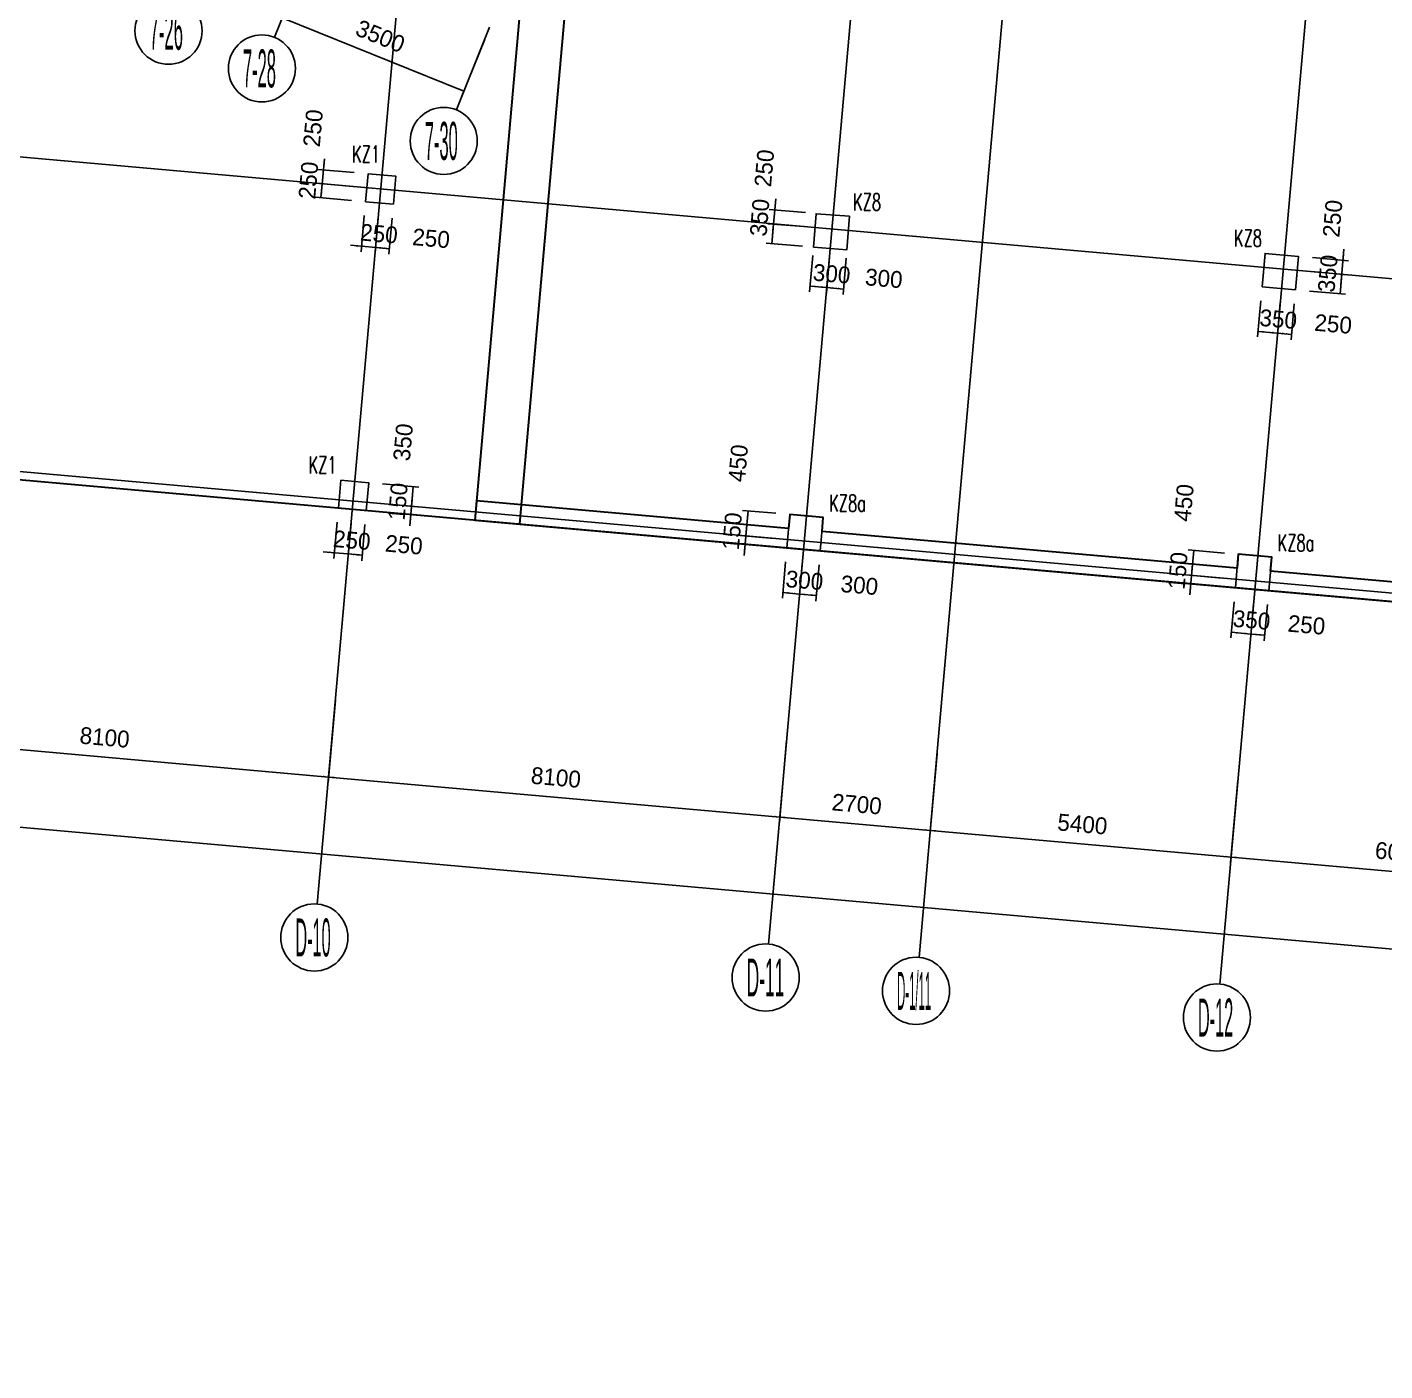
# Model space of a CAD drawing. Extents: x 19107 to 699106, y -67310 to 245688.
# Drawn here: x 550452 to 574726, y 36062 to 60082 of the extents above; entities that cross this region are included whole.
import ezdxf

# ---------------------------------------------------------------- set-up
doc = ezdxf.new("R2010")
doc.units = 0
doc.header["$LTSCALE"] = 100
doc.header["$MEASUREMENT"] = 0
for name, color, linetype in [('DIM', 3, 'Continuous'), ('DOTE', 253, 'Continuous'), ('h后浇带(新)', 1, 'Continuous'), ('L-AXIS', 3, 'Continuous')]:
    doc.layers.add(name, color=color, linetype=linetype)
doc.layers.add('Select Column Frame Position', color=7, linetype='Continuous', lineweight=0)
doc.styles.get("Standard").update_dxf_attribs({"font": 'standard'})
doc.styles.add('汉字', font='汉字')
doc.dimstyles.get("Standard").update_dxf_attribs({"dimtxt": 300, "dimasz": 100, "dimexe": 100, "dimexo": 250, "dimgap": 100, "dimtad": 0, "dimtoh": 1, "dimdec": 0, "dimdsep": 46, "dimcen": 0.09, "dimclrt": 7, "dimadec": 0, "dimazin": 0, "dimtfac": 1, "dimtdec": 4, "dimtofl": 0, "dimtmove": 0, "dimatfit": 3, "dimfxl": 1, "dimtolj": 1, "dimtzin": 0, "dimarcsym": 0})

# ---------------------------------------------------------------- blocks, each defined once
blk = doc.blocks.new('*D2075')
at = {"layer": 'L-AXIS', "color": 0, "linetype": 'ByBlock', "lineweight": -2}
for p, q in [((493507, 53583), (493255, 50741)), ((493264, 50840), (658764, 36162)), ((659008, 38905), (658755, 36062))]:
    blk.add_line(p, q, dxfattribs=at)
for points in [[(493264, 50840), (493365, 50848), (493362, 50815)], [(658764, 36162), (658663, 36154), (658666, 36188)]]:
    blk.add_solid(points, dxfattribs=at)
at = {"layer": 'L-AXIS', "color": 7, "linetype": 'Continuous', "lineweight": -2, "insert": (576045, 43850), "char_height": 300, "width": 1101.67, "attachment_point": 5, "rotation": 354.9316, "style": '汉字'}
blk.add_mtext('166150', dxfattribs=at)
blk = doc.blocks.new('*D5064')
at = {"layer": 'L-AXIS', "color": 0, "linetype": 'ByBlock', "lineweight": -2}
for p, q in [((566720, 47090), (566590, 45625)), ((572099, 46613), (571969, 45148)), ((566599, 45724), (571978, 45247))]:
    blk.add_line(p, q, dxfattribs=at)
for points in [[(566599, 45724), (566700, 45732), (566697, 45699)], [(571978, 45247), (571877, 45239), (571879, 45273)]]:
    blk.add_solid(points, dxfattribs=at)
at = {"layer": 'L-AXIS', "color": 7, "linetype": 'Continuous', "lineweight": -2, "insert": (569319, 45834), "char_height": 300, "width": 785, "attachment_point": 5, "rotation": 354.9316, "style": '汉字'}
blk.add_mtext('5400', dxfattribs=at)
blk = doc.blocks.new('_AXISO')
blk.add_circle((0, 0), 0.5)
blk = doc.blocks.new('*D3377')
at = {"layer": 'L-AXIS', "color": 0, "linetype": 'ByBlock', "lineweight": -2}
for p, q in [((547894, 48759), (547764, 47294)), ((555962, 48044), (555832, 46579)), ((547773, 47394), (555841, 46678))]:
    blk.add_line(p, q, dxfattribs=at)
for points in [[(547773, 47394), (547874, 47402), (547871, 47369)], [(555841, 46678), (555740, 46671), (555743, 46704)]]:
    blk.add_solid(points, dxfattribs=at)
at = {"layer": 'L-AXIS', "color": 7, "linetype": 'Continuous', "lineweight": -2, "insert": (551838, 47385), "char_height": 300, "width": 775, "attachment_point": 5, "rotation": 354.9316, "style": '汉字'}
blk.add_mtext('8100', dxfattribs=at)
blk = doc.blocks.new('*D421')
at = {"layer": 'L-AXIS', "color": 0, "linetype": 'ByBlock', "lineweight": -2}
for p, q in [((555962, 48044), (555832, 46579)), ((564030, 47328), (563900, 45863)), ((555841, 46678), (563909, 45963))]:
    blk.add_line(p, q, dxfattribs=at)
for points in [[(555841, 46678), (555942, 46686), (555939, 46653)], [(563909, 45963), (563808, 45955), (563811, 45988)]]:
    blk.add_solid(points, dxfattribs=at)
at = {"layer": 'L-AXIS', "color": 7, "linetype": 'Continuous', "lineweight": -2, "insert": (559906, 46669), "char_height": 300, "width": 775, "attachment_point": 5, "rotation": 354.9316, "style": '汉字'}
blk.add_mtext('8100', dxfattribs=at)
blk = doc.blocks.new('*D752')
at = {"layer": 'L-AXIS', "color": 0, "linetype": 'ByBlock', "lineweight": -2}
for p, q in [((564030, 47328), (563900, 45863)), ((566720, 47090), (566590, 45625)), ((563909, 45963), (566599, 45724))]:
    blk.add_line(p, q, dxfattribs=at)
for points in [[(563909, 45963), (564010, 45971), (564007, 45937)], [(566599, 45724), (566498, 45716), (566501, 45750)]]:
    blk.add_solid(points, dxfattribs=at)
at = {"layer": 'L-AXIS', "color": 7, "linetype": 'Continuous', "lineweight": -2, "insert": (565285, 46192), "char_height": 300, "width": 780, "attachment_point": 5, "rotation": 354.9316, "style": '汉字'}
blk.add_mtext('2700', dxfattribs=at)
blk = doc.blocks.new('*D1083')
at = {"layer": 'L-AXIS', "color": 0, "linetype": 'ByBlock', "lineweight": -2}
for p, q in [((555380, 61159), (554976, 60155)), ((555013, 60248), (558259, 58940)), ((558626, 59851), (558222, 58847))]:
    blk.add_line(p, q, dxfattribs=at)
for points in [[(555013, 60248), (555112, 60226), (555099, 60195)], [(558259, 58940), (558160, 58962), (558173, 58992)]]:
    blk.add_solid(points, dxfattribs=at)
at = {"layer": 'L-AXIS', "color": 7, "linetype": 'Continuous', "lineweight": -2, "insert": (556767, 59919), "char_height": 300, "width": 780, "attachment_point": 5, "rotation": 338.0454, "style": '汉字'}
blk.add_mtext('3500', dxfattribs=at)
blk = doc.blocks.new('*D1360')
at = {"layer": 'L-AXIS', "color": 0, "linetype": 'ByBlock', "lineweight": -2}
for p, q in [((572099, 46613), (571969, 45148)), ((578075, 46082), (577945, 44617)), ((571978, 45247), (577954, 44717))]:
    blk.add_line(p, q, dxfattribs=at)
for points in [[(571978, 45247), (572079, 45255), (572076, 45222)], [(577954, 44717), (577853, 44709), (577856, 44743)]]:
    blk.add_solid(points, dxfattribs=at)
at = {"layer": 'L-AXIS', "color": 7, "linetype": 'Continuous', "lineweight": -2, "insert": (574997, 45331), "char_height": 300, "width": 770, "attachment_point": 5, "rotation": 354.9316, "style": '汉字'}
blk.add_mtext('6000', dxfattribs=at)
blk = doc.blocks.new('*D1689')
at = {"layer": 'DIM', "color": 0, "linetype": 'ByBlock', "lineweight": -2}
for p, q in [((572508, 55191), (572451, 54544)), ((572857, 55160), (572799, 54513)), ((572460, 54644), (572808, 54613))]:
    blk.add_line(p, q, dxfattribs=at)
for points in [[(572460, 54644), (572561, 54651), (572558, 54618)], [(572808, 54613), (572707, 54605), (572710, 54638)]]:
    blk.add_solid(points, dxfattribs=at)
at = {"layer": 'DIM', "color": 7, "linetype": 'Continuous', "lineweight": -2, "insert": (572821, 54862), "char_height": 300, "width": 566.67, "attachment_point": 5, "rotation": 354.9316, "style": '汉字'}
blk.add_mtext('350', dxfattribs=at)
blk = doc.blocks.new('*D2050')
at = {"layer": 'DIM', "color": 0, "linetype": 'ByBlock', "lineweight": -2}
for p, q in [((572857, 55160), (572799, 54513)), ((573106, 55138), (573048, 54491)), ((572808, 54613), (573057, 54591))]:
    blk.add_line(p, q, dxfattribs=at)
for points in [[(572808, 54613), (572909, 54620), (572906, 54587)], [(573057, 54591), (572956, 54583), (572959, 54616)]]:
    blk.add_solid(points, dxfattribs=at)
at = {"layer": 'DIM', "color": 7, "linetype": 'Continuous', "lineweight": -2, "insert": (573803, 54775), "char_height": 300, "width": 566.67, "attachment_point": 5, "rotation": 354.9316, "style": '汉字'}
blk.add_mtext('250', dxfattribs=at)
blk = doc.blocks.new('*D2367')
at = {"layer": 'DIM', "color": 0, "linetype": 'ByBlock', "lineweight": -2}
for p, q in [((573408, 55714), (574055, 55657)), ((573925, 55317), (573956, 55665)), ((573377, 55365), (574024, 55308))]:
    blk.add_line(p, q, dxfattribs=at)
for points in [[(573956, 55665), (573963, 55564), (573930, 55567)], [(573925, 55317), (573917, 55418), (573950, 55415)]]:
    blk.add_solid(points, dxfattribs=at)
at = {"layer": 'DIM', "color": 7, "linetype": 'Continuous', "lineweight": -2, "insert": (573706, 55678), "char_height": 300, "width": 566.67, "attachment_point": 5, "rotation": 84.9316, "style": '汉字'}
blk.add_mtext('350', dxfattribs=at)
blk = doc.blocks.new('*D2717')
at = {"layer": 'DIM', "color": 0, "linetype": 'ByBlock', "lineweight": -2}
for p, q in [((573938, 55466), (573995, 56114)), ((573430, 55963), (574077, 55906)), ((573408, 55714), (574055, 55657))]:
    blk.add_line(p, q, dxfattribs=at)
for points in [[(573978, 55914), (573970, 56015), (574003, 56012)], [(573956, 55665), (573963, 55564), (573930, 55567)]]:
    blk.add_solid(points, dxfattribs=at)
at = {"layer": 'DIM', "color": 7, "linetype": 'Continuous', "lineweight": -2, "insert": (573793, 56660), "char_height": 300, "width": 566.67, "attachment_point": 5, "rotation": 84.9316, "style": '汉字'}
blk.add_mtext('250', dxfattribs=at)
blk = doc.blocks.new('*D405')
at = {"layer": 'DIM', "color": 0, "linetype": 'ByBlock', "lineweight": -2}
for p, q in [((571857, 50681), (571210, 50739)), ((571309, 50730), (571270, 50282)), ((571817, 50233), (571170, 50290))]:
    blk.add_line(p, q, dxfattribs=at)
for points in [[(571309, 50730), (571317, 50629), (571284, 50632)], [(571270, 50282), (571262, 50383), (571295, 50380)]]:
    blk.add_solid(points, dxfattribs=at)
at = {"layer": 'DIM', "color": 7, "linetype": 'Continuous', "lineweight": -2, "insert": (571134, 51580), "char_height": 300, "width": 576.67, "attachment_point": 5, "rotation": 84.9316, "style": '汉字'}
blk.add_mtext('450', dxfattribs=at)
blk = doc.blocks.new('*D434')
at = {"layer": 'DIM', "color": 0, "linetype": 'ByBlock', "lineweight": -2}
for p, q in [((571817, 50233), (571170, 50290)), ((571287, 50481), (571239, 49933)), ((571804, 50084), (571157, 50141))]:
    blk.add_line(p, q, dxfattribs=at)
for points in [[(571270, 50282), (571262, 50383), (571295, 50380)], [(571256, 50132), (571264, 50031), (571231, 50034)]]:
    blk.add_solid(points, dxfattribs=at)
at = {"layer": 'DIM', "color": 7, "linetype": 'Continuous', "lineweight": -2, "insert": (571026, 50365), "char_height": 300, "width": 476.67, "attachment_point": 5, "rotation": 84.9316, "style": '汉字'}
blk.add_mtext('150', dxfattribs=at)
blk = doc.blocks.new('*D756')
at = {"layer": 'DIM', "color": 0, "linetype": 'ByBlock', "lineweight": -2}
for p, q in [((572031, 49812), (571974, 49165)), ((572380, 49782), (572322, 49134)), ((571983, 49265), (572331, 49234))]:
    blk.add_line(p, q, dxfattribs=at)
for points in [[(571983, 49265), (572084, 49272), (572081, 49239)], [(572331, 49234), (572230, 49226), (572233, 49259)]]:
    blk.add_solid(points, dxfattribs=at)
at = {"layer": 'DIM', "color": 7, "linetype": 'Continuous', "lineweight": -2, "insert": (572344, 49484), "char_height": 300, "width": 566.67, "attachment_point": 5, "rotation": 354.9316, "style": '汉字'}
blk.add_mtext('350', dxfattribs=at)
blk = doc.blocks.new('*D1116')
at = {"layer": 'DIM', "color": 0, "linetype": 'ByBlock', "lineweight": -2}
for p, q in [((572380, 49782), (572322, 49134)), ((572629, 49759), (572571, 49112)), ((572331, 49234), (572580, 49212))]:
    blk.add_line(p, q, dxfattribs=at)
for points in [[(572331, 49234), (572432, 49241), (572429, 49208)], [(572580, 49212), (572479, 49204), (572482, 49237)]]:
    blk.add_solid(points, dxfattribs=at)
at = {"layer": 'DIM', "color": 7, "linetype": 'Continuous', "lineweight": -2, "insert": (573326, 49396), "char_height": 300, "width": 566.67, "attachment_point": 5, "rotation": 354.9316, "style": '汉字'}
blk.add_mtext('250', dxfattribs=at)
blk = doc.blocks.new('*D1447')
at = {"layer": 'DIM', "color": 0, "linetype": 'ByBlock', "lineweight": -2}
for p, q in [((564366, 56767), (563718, 56824)), ((563835, 57015), (563778, 56367)), ((564343, 56518), (563696, 56575))]:
    blk.add_line(p, q, dxfattribs=at)
for points in [[(563818, 56815), (563810, 56917), (563843, 56914)], [(563796, 56566), (563803, 56465), (563770, 56468)]]:
    blk.add_solid(points, dxfattribs=at)
at = {"layer": 'DIM', "color": 7, "linetype": 'Continuous', "lineweight": -2, "insert": (563633, 57561), "char_height": 300, "width": 566.67, "attachment_point": 5, "rotation": 84.9316, "style": '汉字'}
blk.add_mtext('250', dxfattribs=at)
blk = doc.blocks.new('*D4449')
at = {"layer": 'DIM', "color": 0, "linetype": 'ByBlock', "lineweight": -2}
for p, q in [((564343, 56516), (563693, 56568)), ((563793, 56560), (563765, 56212)), ((564315, 56167), (563665, 56220))]:
    blk.add_line(p, q, dxfattribs=at)
for points in [[(563793, 56560), (563801, 56459), (563768, 56462)], [(563765, 56212), (563756, 56313), (563789, 56310)]]:
    blk.add_solid(points, dxfattribs=at)
at = {"layer": 'DIM', "color": 7, "linetype": 'Continuous', "lineweight": -2, "insert": (563550, 56679), "char_height": 300, "width": 566.67, "attachment_point": 5, "rotation": 85.3958, "style": '汉字'}
blk.add_mtext('350', dxfattribs=at)
blk = doc.blocks.new('*D4785')
at = {"layer": 'DIM', "color": 0, "linetype": 'ByBlock', "lineweight": -2}
for p, q in [((564499, 56002), (564442, 55354)), ((564798, 55976), (564742, 55328)), ((564451, 55454), (564750, 55428))]:
    blk.add_line(p, q, dxfattribs=at)
for points in [[(564451, 55454), (564552, 55462), (564549, 55428)], [(564750, 55428), (564649, 55420), (564652, 55453)]]:
    blk.add_solid(points, dxfattribs=at)
at = {"layer": 'DIM', "color": 7, "linetype": 'Continuous', "lineweight": -2, "insert": (564836, 55672), "char_height": 300, "width": 566.67, "attachment_point": 5, "rotation": 355.0424, "style": '汉字'}
blk.add_mtext('300', dxfattribs=at)
blk = doc.blocks.new('*D5140')
at = {"layer": 'DIM', "color": 0, "linetype": 'ByBlock', "lineweight": -2}
for p, q in [((564798, 55976), (564742, 55327)), ((565097, 55950), (565041, 55302)), ((564751, 55427), (565050, 55401))]:
    blk.add_line(p, q, dxfattribs=at)
for points in [[(564751, 55427), (564852, 55435), (564849, 55402)], [(565050, 55401), (564949, 55393), (564952, 55426)]]:
    blk.add_solid(points, dxfattribs=at)
at = {"layer": 'DIM', "color": 7, "linetype": 'Continuous', "lineweight": -2, "insert": (565769, 55590), "char_height": 300, "width": 566.67, "attachment_point": 5, "rotation": 355.0663, "style": '汉字'}
blk.add_mtext('300', dxfattribs=at)
blk = doc.blocks.new('*D151')
at = {"layer": 'DIM', "color": 0, "linetype": 'ByBlock', "lineweight": -2}
for p, q in [((563839, 51392), (563241, 51445)), ((563341, 51437), (563301, 50988)), ((563799, 50944), (563201, 50997))]:
    blk.add_line(p, q, dxfattribs=at)
for points in [[(563341, 51437), (563348, 51336), (563315, 51338)], [(563301, 50988), (563293, 51089), (563326, 51086)]]:
    blk.add_solid(points, dxfattribs=at)
at = {"layer": 'DIM', "color": 7, "linetype": 'Continuous', "lineweight": -2, "insert": (563165, 52287), "char_height": 300, "width": 576.67, "attachment_point": 5, "rotation": 84.9316, "style": '汉字'}
blk.add_mtext('450', dxfattribs=at)
blk = doc.blocks.new('*D3145')
at = {"layer": 'DIM', "color": 0, "linetype": 'ByBlock', "lineweight": -2}
for p, q in [((563799, 50944), (563201, 50997)), ((563319, 51188), (563270, 50640)), ((563786, 50795), (563188, 50848))]:
    blk.add_line(p, q, dxfattribs=at)
for points in [[(563301, 50988), (563293, 51089), (563326, 51086)], [(563288, 50839), (563295, 50738), (563262, 50741)]]:
    blk.add_solid(points, dxfattribs=at)
at = {"layer": 'DIM', "color": 7, "linetype": 'Continuous', "lineweight": -2, "insert": (563057, 51072), "char_height": 300, "width": 476.67, "attachment_point": 5, "rotation": 84.9316, "style": '汉字'}
blk.add_mtext('150', dxfattribs=at)
blk = doc.blocks.new('*D3471')
at = {"layer": 'DIM', "color": 0, "linetype": 'ByBlock', "lineweight": -2}
for p, q in [((564013, 50524), (563955, 49876)), ((564311, 50497), (564254, 49850)), ((563964, 49976), (564263, 49949))]:
    blk.add_line(p, q, dxfattribs=at)
for points in [[(563964, 49976), (564065, 49984), (564062, 49950)], [(564263, 49949), (564162, 49942), (564165, 49975)]]:
    blk.add_solid(points, dxfattribs=at)
at = {"layer": 'DIM', "color": 7, "linetype": 'Continuous', "lineweight": -2, "insert": (564350, 50193), "char_height": 300, "width": 566.67, "attachment_point": 5, "rotation": 354.9316, "style": '汉字'}
blk.add_mtext('300', dxfattribs=at)
blk = doc.blocks.new('*D3844')
at = {"layer": 'DIM', "color": 0, "linetype": 'ByBlock', "lineweight": -2}
for p, q in [((564311, 50497), (564254, 49850)), ((564610, 50471), (564553, 49823)), ((564263, 49949), (564562, 49923))]:
    blk.add_line(p, q, dxfattribs=at)
for points in [[(564263, 49949), (564364, 49957), (564361, 49924)], [(564562, 49923), (564461, 49915), (564464, 49948)]]:
    blk.add_solid(points, dxfattribs=at)
at = {"layer": 'DIM', "color": 7, "linetype": 'Continuous', "lineweight": -2, "insert": (565332, 50105), "char_height": 300, "width": 566.67, "attachment_point": 5, "rotation": 354.9316, "style": '汉字'}
blk.add_mtext('300', dxfattribs=at)
blk = doc.blocks.new('*D4161')
at = {"layer": 'DIM', "color": 0, "linetype": 'ByBlock', "lineweight": -2}
for p, q in [((556297, 57482), (555650, 57540)), ((555767, 57730), (555710, 57083)), ((556275, 57233), (555628, 57291))]:
    blk.add_line(p, q, dxfattribs=at)
for points in [[(555749, 57531), (555742, 57632), (555775, 57629)], [(555727, 57282), (555735, 57181), (555702, 57184)]]:
    blk.add_solid(points, dxfattribs=at)
at = {"layer": 'DIM', "color": 7, "linetype": 'Continuous', "lineweight": -2, "insert": (555565, 58277), "char_height": 300, "width": 566.67, "attachment_point": 5, "rotation": 84.9316, "style": '汉字'}
blk.add_mtext('250', dxfattribs=at)
blk = doc.blocks.new('*D1893')
at = {"layer": 'DIM', "color": 0, "linetype": 'ByBlock', "lineweight": -2}
for p, q in [((556275, 57233), (555628, 57291)), ((555727, 57282), (555705, 57033)), ((556253, 56984), (555606, 57042))]:
    blk.add_line(p, q, dxfattribs=at)
for points in [[(555705, 57033), (555697, 57134), (555731, 57131)], [(555727, 57282), (555735, 57181), (555702, 57184)]]:
    blk.add_solid(points, dxfattribs=at)
at = {"layer": 'DIM', "color": 7, "linetype": 'Continuous', "lineweight": -2, "insert": (555482, 57344), "char_height": 300, "width": 566.67, "attachment_point": 5, "rotation": 84.9316, "style": '汉字'}
blk.add_mtext('250', dxfattribs=at)
blk = doc.blocks.new('*D2215')
at = {"layer": 'DIM', "color": 0, "linetype": 'ByBlock', "lineweight": -2}
for p, q in [((556480, 56713), (556423, 56066)), ((556729, 56691), (556672, 56044)), ((556232, 56183), (556880, 56126))]:
    blk.add_line(p, q, dxfattribs=at)
for points in [[(556431, 56165), (556330, 56158), (556333, 56191)], [(556680, 56143), (556781, 56151), (556779, 56118)]]:
    blk.add_solid(points, dxfattribs=at)
at = {"layer": 'DIM', "color": 7, "linetype": 'Continuous', "lineweight": -2, "insert": (556743, 56389), "char_height": 300, "width": 566.67, "attachment_point": 5, "rotation": 354.9316, "style": '汉字'}
blk.add_mtext('250', dxfattribs=at)
blk = doc.blocks.new('*D2562')
at = {"layer": 'DIM', "color": 0, "linetype": 'ByBlock', "lineweight": -2}
for p, q in [((556729, 56691), (556672, 56044)), ((556978, 56669), (556921, 56022)), ((556680, 56143), (556929, 56121))]:
    blk.add_line(p, q, dxfattribs=at)
for points in [[(556680, 56143), (556781, 56151), (556779, 56118)], [(556929, 56121), (556828, 56114), (556831, 56147)]]:
    blk.add_solid(points, dxfattribs=at)
at = {"layer": 'DIM', "color": 7, "linetype": 'Continuous', "lineweight": -2, "insert": (557675, 56306), "char_height": 300, "width": 566.67, "attachment_point": 5, "rotation": 354.9316, "style": '汉字'}
blk.add_mtext('250', dxfattribs=at)
blk = doc.blocks.new('*D2876')
at = {"layer": 'DIM', "color": 0, "linetype": 'ByBlock', "lineweight": -2}
for p, q in [((555994, 51235), (555937, 50587)), ((556243, 51213), (556186, 50565)), ((555746, 50705), (556394, 50647))]:
    blk.add_line(p, q, dxfattribs=at)
for points in [[(555945, 50687), (555844, 50679), (555847, 50712)], [(556195, 50665), (556296, 50673), (556293, 50639)]]:
    blk.add_solid(points, dxfattribs=at)
at = {"layer": 'DIM', "color": 7, "linetype": 'Continuous', "lineweight": -2, "insert": (556257, 50910), "char_height": 300, "width": 566.67, "attachment_point": 5, "rotation": 354.9316, "style": '汉字'}
blk.add_mtext('250', dxfattribs=at)
blk = doc.blocks.new('*D280')
at = {"layer": 'DIM', "color": 0, "linetype": 'ByBlock', "lineweight": -2}
for p, q in [((556243, 51213), (556186, 50565)), ((556492, 51191), (556435, 50543)), ((556195, 50665), (556444, 50643))]:
    blk.add_line(p, q, dxfattribs=at)
for points in [[(556195, 50665), (556296, 50673), (556293, 50639)], [(556444, 50643), (556342, 50635), (556345, 50668)]]:
    blk.add_solid(points, dxfattribs=at)
at = {"layer": 'DIM', "color": 7, "linetype": 'Continuous', "lineweight": -2, "insert": (557189, 50828), "char_height": 300, "width": 566.67, "attachment_point": 5, "rotation": 354.9316, "style": '汉字'}
blk.add_mtext('250', dxfattribs=at)
blk = doc.blocks.new('*D598')
at = {"layer": 'DIM', "color": 0, "linetype": 'ByBlock', "lineweight": -2}
for p, q in [((557293, 51170), (557342, 51718)), ((556776, 51567), (557424, 51510)), ((556763, 51418), (557411, 51360))]:
    blk.add_line(p, q, dxfattribs=at)
for points in [[(557324, 51518), (557317, 51619), (557350, 51617)], [(557311, 51369), (557319, 51268), (557286, 51271)]]:
    blk.add_solid(points, dxfattribs=at)
at = {"layer": 'DIM', "color": 7, "linetype": 'Continuous', "lineweight": -2, "insert": (557081, 51602), "char_height": 300, "width": 476.67, "attachment_point": 5, "rotation": 84.9316, "style": '汉字'}
blk.add_mtext('150', dxfattribs=at)
blk = doc.blocks.new('*D960')
at = {"layer": 'DIM', "color": 0, "linetype": 'ByBlock', "lineweight": -2}
for p, q in [((556807, 51916), (557455, 51858)), ((557324, 51518), (557355, 51867)), ((556776, 51567), (557424, 51510))]:
    blk.add_line(p, q, dxfattribs=at)
for points in [[(557355, 51867), (557363, 51766), (557330, 51769)], [(557324, 51518), (557317, 51619), (557350, 51617)]]:
    blk.add_solid(points, dxfattribs=at)
at = {"layer": 'DIM', "color": 7, "linetype": 'Continuous', "lineweight": -2, "insert": (557175, 52662), "char_height": 300, "width": 566.67, "attachment_point": 5, "rotation": 84.9316, "style": '汉字'}
blk.add_mtext('350', dxfattribs=at)
blk = doc.blocks.new('1')
at = {"layer": 'h后浇带(新)', "color": 6, "lineweight": 30}
for p, q in [((630771, 524573), (641330, 510244)), ((631889, 524404), (641974, 510719))]:
    blk.add_line(p, q, dxfattribs=at)
blk = doc.blocks.new('后浇带现场')
at = {"color": 1, "lineweight": 30, "rotation": 318.5460777723208}
blk.add_blockref('1', (-77006, 620463), dxfattribs=at)

msp = doc.modelspace()

# ---------------------------------------------------------------- linework, layer by layer
at = {"color": 6, "lineweight": 30}
msp.add_lwpolyline([(476181.3, 232428.8), (494258.1, 233154.4), (494258.1, 231537.9), (540808.1, 231537.9), (540808.1, 232387.9), (590208.1, 232387.9), (590208.1, 232187.9), (593108.1, 232187.9), (593108.1, 230737.9), (608058.1, 230737.9), (608058.1, 231687.9), (648158.1, 231687.9), (648158.1, 230737.9), (657058.1, 230737.9), (657158.1, 196187.9), (658248.2, 196187.9), (663075.9, 83077.9), (659946, 47787.8), (654318.1, 48286.9), (653832.2, 42808.4), (496133.5, 56794.9), (482757.4, 68610.1), (476181.3, 232428.8)], dxfattribs=at)
at = {"color": 3, "lineweight": 30}
for points in [[(558485.6, 51616.2), (558455, 51271), (593315.8, 48175.7)], [(577861.5, 49897.7), (572681.8, 50357.1), (572703.9, 50606.1), (572106.2, 50659.2), (572084.1, 50410.1), (564663.3, 51068.3), (564685.4, 51317.3), (564087.7, 51370.3), (564065.6, 51121.3), (558485.6, 51616.2)]]:
    msp.add_lwpolyline(points, dxfattribs=at)
at = {"layer": 'DOTE'}
for p, q in [((576271.3, 93659.3), (572120.8, 46861.6)), ((570388.9, 88458.7), (566741.9, 47338.6)), ((557767, 68395.3), (555984.1, 48292.8)), ((565835.4, 67679.7), (564052.5, 47577.2)), ((662308.9, 47829.2), (489036.8, 63196.9)), ((661814.2, 42251.1), (496111.9, 56947.4))]:
    msp.add_line(p, q, dxfattribs=at)
at = {"layer": 'L-AXIS'}
for p, q in [((554873.1, 59901.4), (555473.6, 61391)), ((558119.3, 58592.9), (558719.7, 60082.4)), ((555984.1, 48292.8), (555639.5, 44407.1)), ((564052.5, 47577.2), (563707.8, 43691.5)), ((566741.9, 47338.6), (566397.3, 43453)), ((572120.8, 46861.6), (571776.2, 42975.9))]:
    msp.add_line(p, q, dxfattribs=at)
at = {"layer": 'Select Column Frame Position', "color": 7, "linetype": 'Continuous', "lineweight": -3}
for points in [[(556502.1, 56962.3), (557000.1, 56918.2), (557044.3, 57416.2), (556546.2, 57460.4), (556502.1, 56962.3)], [(556016.2, 51483.8), (556514.2, 51439.7), (556558.4, 51937.7), (556060.3, 51981.9), (556016.2, 51483.8)]]:
    msp.add_lwpolyline(points, dxfattribs=at)
at = {"layer": 'Select Column Frame Position', "color": 30, "linetype": 'Continuous', "lineweight": -3}
for points in [[(564511.6, 56147.4), (565109.6, 56103.2), (565153.8, 56701.3), (564555.8, 56745.4), (564511.6, 56147.4)], [(572530.3, 55440.4), (573127.9, 55387.4), (573180.9, 55985), (572583.3, 56038), (572530.3, 55440.4)], [(564034.7, 50772.7), (564632.3, 50719.7), (564685.4, 51317.3), (564087.7, 51370.3), (564034.7, 50772.7)], [(572053.2, 50061.5), (572650.9, 50008.5), (572703.9, 50606.1), (572106.2, 50659.2), (572053.2, 50061.5)]]:
    msp.add_lwpolyline(points, dxfattribs=at)

# ---------------------------------------------------------------- block references
at = {"color": 3, "lineweight": 30}
msp.add_blockref('后浇带现场', (-182998.7, -527042.1), dxfattribs=at)
at = {"layer": 'L-AXIS'}
ref = msp.add_blockref('_AXISO', (552979.3, 60017.9), dxfattribs=dict(at, xscale=1199.999999999997, yscale=1200, rotation=359.999645787379))
ref.add_attrib('A', '7-26', (552639.9, 59678.5), dxfattribs={"height": 678.82, "style": '汉字', "width": 0.329114})
ref = msp.add_blockref('_AXISO', (554648.8, 59345), dxfattribs=dict(at, xscale=1199.999999999997, yscale=1200, rotation=359.999645787379))
ref.add_attrib('A', '7-28', (554309.4, 59005.5), dxfattribs={"height": 678.82, "style": '汉字', "width": 0.325})
ref = msp.add_blockref('_AXISO', (557900.2, 58049.1), dxfattribs=dict(at, xscale=1199.999999999997, yscale=1200, rotation=359.999645787379))
ref.add_attrib('A', '7-30', (557560.8, 57709.7), dxfattribs={"height": 678.82, "style": '汉字', "width": 0.325})
ref = msp.add_blockref('_AXISO', (555586.5, 43809.5), dxfattribs=dict(at, xscale=1199.999999999997, yscale=1200, rotation=359.999645787379))
ref.add_attrib('A', 'D-10', (555247.1, 43470.1), dxfattribs={"height": 678.82, "style": '汉字', "width": 0.320988})
ref = msp.add_blockref('_AXISO', (563654.8, 43093.9), dxfattribs=dict(at, xscale=1199.999999999997, yscale=1200, rotation=359.999645787379))
ref.add_attrib('A', 'D-11', (563315.4, 42754.5), dxfattribs={"height": 678.82, "style": '汉字', "width": 0.342105})
ref = msp.add_blockref('_AXISO', (566344.3, 42855.4), dxfattribs=dict(at, xscale=1199.999999999997, yscale=1200, rotation=359.999645787379))
ref.add_attrib('A', 'D-1/11', (566004.9, 42515.9), dxfattribs={"height": 678.82, "style": '汉字', "width": 0.224138})
ref = msp.add_blockref('_AXISO', (571723.2, 42378.3), dxfattribs=dict(at, xscale=1199.999999999997, yscale=1200, rotation=359.999645787379))
ref.add_attrib('A', 'D-12', (571383.7, 42038.9), dxfattribs={"height": 678.82, "style": '汉字', "width": 0.320988})

# ---------------------------------------------------------------- texts
at = {"color": 200, "linetype": 'Continuous', "lineweight": -3, "width": 0.7}
for s, p in [('KZ1', (556262.4, 57663.7)), ('KZ1', (555484.1, 52105.9)), ('KZ8a', (564791.4, 51423.4)), ('KZ8a', (572809.9, 50712.2))]:
    msp.add_text(s, height=300, dxfattribs=at).set_placement(p)
at = {"color": 30, "linetype": 'Continuous', "lineweight": -3, "width": 0.7}
for p in [(565218.7, 56806.7), (572029.1, 56159.7)]:
    msp.add_text('KZ8', height=300, dxfattribs=at).set_placement(p)

# ---------------------------------------------------------------- dimensions: what is measured, and where the dimension line sits
at = {"layer": 'DIM', "color": 200}
for p1, p2, distance, picture, middle in [((556546.2, 57460.4), (556524.1, 57211.4), -800, '*D4161', (555519.6, 57770.4)), ((564614.6, 56744.8), (564592.5, 56495.8), -800, '*D1447', (563587.9, 57054.8)), ((556524.1, 57211.4), (556502.1, 56962.3), -800, '*D1893', (555436.9, 56837.9)), ((556502.1, 56962.3), (556751.1, 56940.3), -800, '*D2215', (556236.2, 56433.8)), ((556751.1, 56940.3), (557000.1, 56918.2), -800, '*D2562', (557168.7, 56351)), ((564592.5, 56495.8), (564564.4, 56147.2), -802.4, '*D4449', (563505.2, 56122.3)), ((573158.9, 55736), (573180.9, 55985), -800, '*D2717', (573748.1, 56153.7)), ((564520.2, 56250.6), (564819.4, 56224.7), -800, '*D4785', (564304.6, 55718.2)), ((564819.4, 56224.7), (565118.7, 56198.8), -800.6, '*D5140', (565237.1, 55635.5)), ((573127.9, 55387.4), (573158.9, 55736), -800, '*D2367', (573656.5, 55121.6)), ((572530.3, 55440.4), (572878.9, 55409.5), -800, '*D1689', (572264.5, 54911.8)), ((572878.9, 55409.5), (573127.9, 55387.4), -800, '*D2050', (573296.6, 54820.3)), ((556527.5, 51589.1), (556558.4, 51937.7), -800, '*D960', (557125.5, 52106.3)), ((564087.7, 51370.3), (564047.9, 50922.1), -750, '*D151', (563110.9, 51675.9)), ((556514.2, 51439.7), (556527.5, 51589.1), -800, '*D598', (557044.2, 51189.9)), ((572106.2, 50659.2), (572066.5, 50210.9), -800, '*D405', (571079.6, 50969.1)), ((556016.2, 51483.8), (556265.2, 51461.8), -800, '*D2876', (555750.4, 50955.3)), ((556265.2, 51461.8), (556514.2, 51439.7), -800, '*D280', (556682.8, 50872.6)), ((564047.9, 50922.1), (564034.7, 50772.7), -750, '*D3145', (563020.8, 50659.9)), ((564034.7, 50772.7), (564333.5, 50746.2), -800, '*D3471', (563818.7, 50239.7)), ((564333.5, 50746.2), (564632.3, 50719.7), -800, '*D3844', (564801, 50152.5)), ((572066.5, 50210.9), (572053.2, 50061.5), -800, '*D434', (570989.5, 49953.1)), ((572053.2, 50061.5), (572401.9, 50030.6), -800, '*D756', (571787.4, 49532.9)), ((572401.9, 50030.6), (572650.9, 50008.5), -800, '*D1116', (572819.5, 49441.4))]:
    dim = msp.add_aligned_dim(p1=p1, p2=p2, distance=distance, dimstyle='Standard', dxfattribs=at)
    dim.commit()
    dim.dimension.update_dxf_attribs({"geometry": picture, "text_midpoint": middle})
at = {"layer": 'L-AXIS'}
for base, p1, p2, angle, picture, middle in [((558259.1, 58939.7), (555473.6, 61391), (558719.7, 60082.4), 338.04538, '*D1083', (556766.9, 59918.5)), ((658764.3, 36162.1), (493529.3, 53831.9), (659029.6, 39153.6), 354.93165, '*D2075', (576045.1, 43849.9)), ((555840.9, 46678.3), (547915.8, 49008.3), (555984.1, 48292.8), 354.93165, '*D3377', (551837.7, 47384.8)), ((563909.3, 45962.8), (555984.1, 48292.8), (564052.5, 47577.2), 354.93165, '*D421', (559906, 46669.2)), ((566598.7, 45724.2), (564052.5, 47577.2), (566741.9, 47338.6), 354.93165, '*D752', (565284.9, 46192.1)), ((571977.6, 45247.2), (566741.9, 47338.6), (572120.8, 46861.6), 354.93165, '*D5064', (569319.1, 45834.3)), ((577954.1, 44717.1), (572120.8, 46861.6), (578097.3, 46331.5), 354.93165, '*D1360', (574996.8, 45330.8))]:
    dim = msp.add_linear_dim(base=base, p1=p1, p2=p2, angle=angle, dimstyle='Standard', dxfattribs=at)
    dim.commit()
    dim.dimension.update_dxf_attribs({"geometry": picture, "text_midpoint": middle})

doc.saveas('drawing.dxf')
